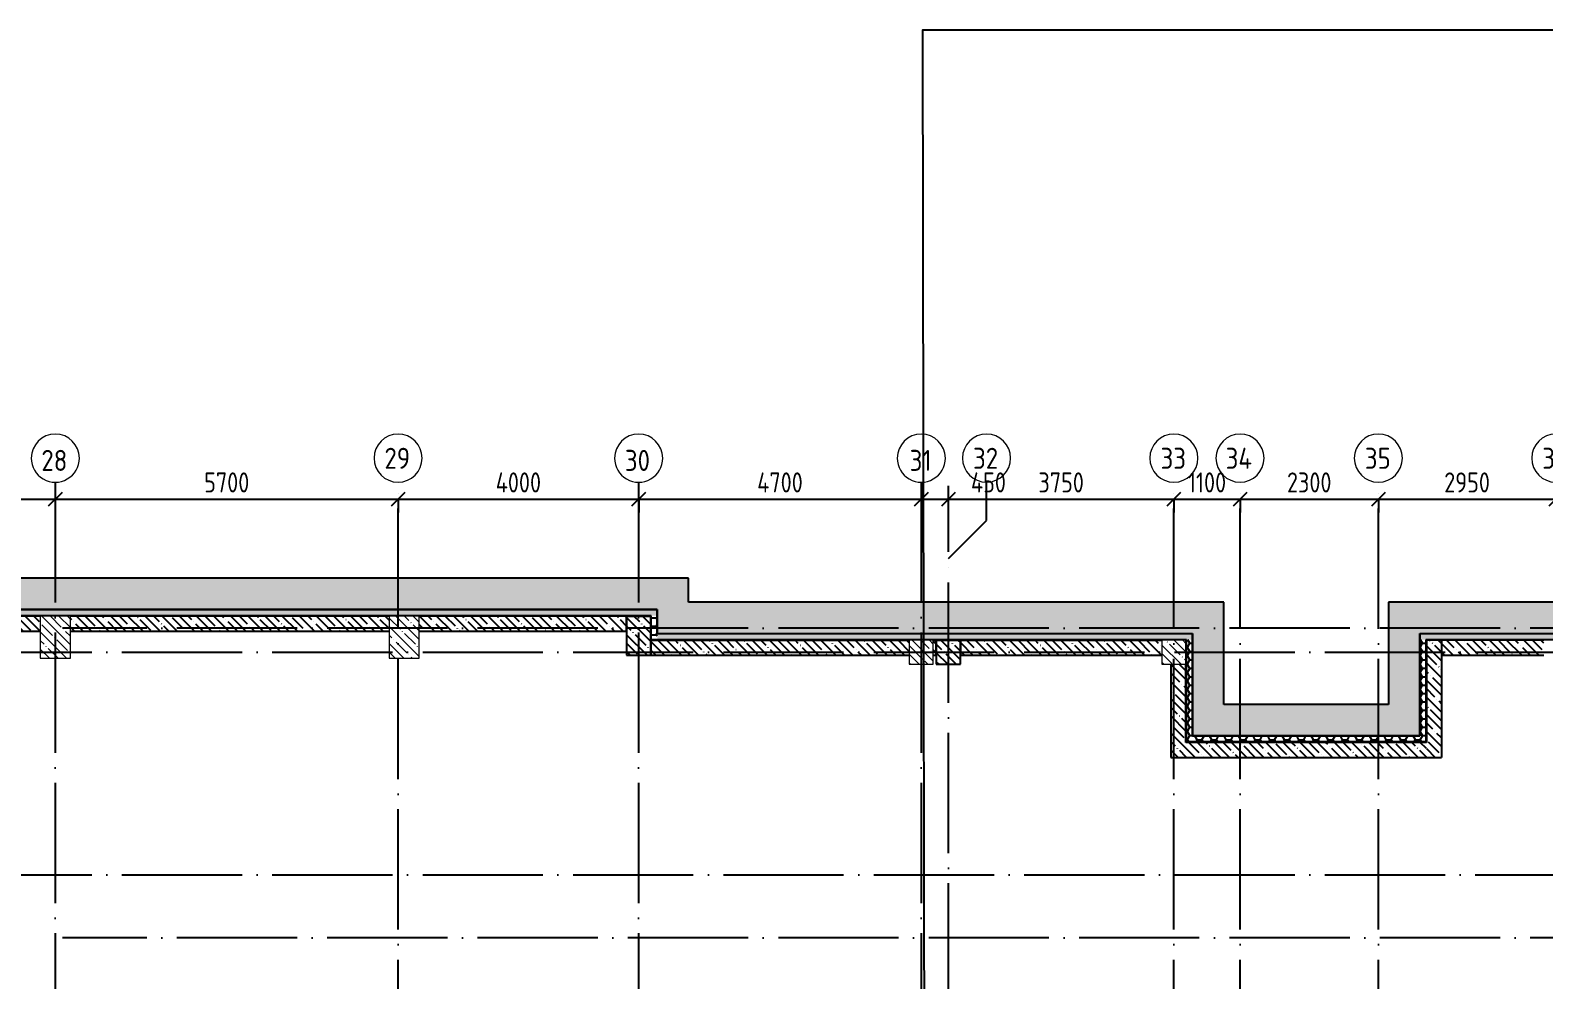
# Model space of a CAD drawing. Header units: millimetres. Extents: x -68946 to 690821, y -552984 to 293768.
# Drawn here: x 109781 to 134948, y 167816 to 183602 of the extents above; entities that cross this region are included whole.
import ezdxf

# ---------------------------------------------------------------- set-up
doc = ezdxf.new("R2010")
doc.units = ezdxf.units.MM
doc.linetypes.add('ADSK_Линия сетки', pattern=[2500, 2000, -250, 0, -250])
doc.layers.get('Defpoints').update_dxf_attribs({"color": 250})
for name, color, linetype, lineweight in [('A-ANNO-DIMS', 250, 'Continuous', 9), ('A-DETL-2', 250, 'Continuous', 5), ('A-DETL-GENF-1', 250, 'Continuous', 5), ('A-WALL', 250, 'Continuous', 9), ('A-WALL-1', 250, 'Continuous', 50), ('A-WALL-2', 250, 'Continuous', 5), ('A-WALL-3', 250, 'Continuous', 13), ('I-WALL-1', 250, 'Continuous', 5), ('S-COLS-1', 250, 'Continuous', 5), ('S-COLS-2', 250, 'Continuous', 5), ('Оси', 250, 'Continuous', 9), ('Оси-1', 250, 'ADSK_Линия сетки', 9)]:
    doc.layers.add(name, color=color, linetype=linetype, lineweight=lineweight)
doc.styles.add('GOST Common', font='', dxfattribs={"width": 0.9, "height": 350})
doc.styles.get("Standard").update_dxf_attribs({"font": 'ГОСТ тип А.ttf'})
doc.styles.get('GOST Common').set_extended_font_data('GOST Common')
doc.dimstyles.new('А3', dxfattribs={"dimtxt": 333, "dimasz": 222, "dimexe": 222, "dimexo": 111, "dimgap": 111, "dimtad": 1, "dimtoh": 1, "dimdec": 0, "dimrnd": 0.0015, "dimzin": 0, "dimdsep": 46, "dimtxsty": 'Standard', "dimblk": 'OBLIQUE', "dimcen": 0, "dimclrd": 7, "dimclre": 7, "dimclrt": 7, "dimadec": 0, "dimazin": 0, "dimtfac": 1, "dimtdec": 0, "dimtofl": 0, "dimtmove": 0, "dimatfit": 3, "dimfxl": 1, "dimtolj": 1, "dimtzin": 0, "dimarcsym": 0})
pattern_1 = [(135, (10997.54, 114885.93), (-142.5612, -142.5612), []), (135, (11140.1, 114885.93), (-142.5612, -142.5612), [252.016, -50.403, 3.353, -47.05])]
pattern_2 = [(0, (10997.54, 114885.926), (120.968, 69.841), [80.645, -161.29]), (120, (10997.54, 114885.926), (-120.96808, 69.84086), [80.645, -161.29]), (60, (10997.54, 114885.926), (-8e-05, 139.68186), [0, -161.29, 80.645, 0])]

# ---------------------------------------------------------------- blocks, each defined once
blk = doc.blocks.new('BSC_Колонна _Прямоугольная - 500x700-V1-АР1_Кладочный план подвала_ Блок 2_ 3')
at = {"layer": 'S-COLS-2'}
h = blk.add_hatch(dxfattribs=at)
h.set_pattern_fill('FP_5', color=256, style=0, pattern_type=2)
h.set_pattern_definition([(135, (-105000, -58625), (-142.56192, -142.56192), []), (135, (-104857.44, -58625), (-142.56192, -142.56192), [252.016, -50.403, 3.353, -47.05])])
h.paths.add_polyline_path([(-250, -350), (250, -350), (250, 350), (-250, 350)])
at = {"layer": 'S-COLS-1'}
for p, q in [((250, 350), (-250, 350)), ((-250, 350), (-250, -350)), ((250, -350), (250, 350)), ((-250, -350), (250, -350))]:
    blk.add_line(p, q, dxfattribs=at)
blk = doc.blocks.new('BSC_Колонна _Прямоугольная - 500x700-V5-АР1_Кладочный план подвала_ Блок 2_ 3')
at = {"layer": 'S-COLS-2'}
h = blk.add_hatch(dxfattribs=at)
h.set_pattern_fill('FP_14', color=256, style=0, pattern_type=2)
h.set_pattern_definition([(135, (-99200, -58625), (-142.56192, -142.56192), []), (135, (-99057.44, -58625), (-142.56192, -142.56192), [252.016, -50.403, 3.353, -47.05])])
h.paths.add_polyline_path([(-250, -350), (250, -350), (250, 350), (-250, 350)])
at = {"layer": 'S-COLS-1'}
for p, q in [((250, 350), (-250, 350)), ((-250, 350), (-250, -350)), ((250, -350), (250, 350)), ((-250, -350), (250, -350))]:
    blk.add_line(p, q, dxfattribs=at)
blk = doc.blocks.new('BSC_Колонна _Прямоугольная - 400x400-V49-АР1_Кладочный план подвала_ Блок 2_ 3')
at = {"layer": 'S-COLS-2'}
h = blk.add_hatch(dxfattribs=at)
h.set_pattern_fill('FP_61', color=256, style=0, pattern_type=2)
h.set_pattern_definition([(135, (-117800, -58375), (-142.56192, -142.56192), []), (135, (-117657.44, -58375), (-142.56192, -142.56192), [252.016, -50.403, 3.353, -47.05])])
h.paths.add_polyline_path([(-200, -200), (200, -200), (200, 200), (-200, 200)])
at = {"layer": 'S-COLS-1'}
for p, q in [((200, 200), (-200, 200)), ((-200, 200), (-200, -200)), ((200, -200), (200, 200)), ((-200, -200), (200, -200))]:
    blk.add_line(p, q, dxfattribs=at)
blk = doc.blocks.new('BSC_Колонна _Прямоугольная - 400x400-V65-АР1_Кладочный план подвала_ Блок 2_ 3')
at = {"layer": 'S-COLS-2'}
h = blk.add_hatch(dxfattribs=at)
h.set_pattern_fill('FP_77', color=256, style=0, pattern_type=2)
h.set_pattern_definition([(135, (-113600, -58375), (-142.56192, -142.56192), []), (135, (-113457.44, -58375), (-142.56192, -142.56192), [252.016, -50.403, 3.353, -47.05])])
h.paths.add_polyline_path([(-200, -200), (200, -200), (200, 200), (-200, 200)])
at = {"layer": 'S-COLS-1'}
for p, q in [((200, 200), (-200, 200)), ((-200, 200), (-200, -200)), ((200, -200), (200, 200)), ((-200, -200), (200, -200))]:
    blk.add_line(p, q, dxfattribs=at)
blk = doc.blocks.new('Ось сетки - Круг_Ø8 мм-39983606-АР1_Кладочный план подвала_ Блок 2_ 3')
at = {"layer": 'Оси'}
for start, end in [(360, 180), (180, 360)]:
    blk.add_arc((0, 0), 4, start, end, dxfattribs=at)
blk = doc.blocks.new('_Oblique')
at = {"color": 0, "linetype": 'ByBlock', "lineweight": -2}
blk.add_line((-0.5, -0.5), (0.5, 0.5), dxfattribs=at)
blk = doc.blocks.new('*D5121')
at = {"layer": 'A-ANNO-DIMS', "color": 7, "lineweight": -2, "transparency": 16777216}
for p, q in [((107698, 175806), (110198, 175806)), ((107698, 175795), (107698, 175584)), ((110198, 175795), (110198, 175584))]:
    blk.add_line(p, q, dxfattribs=at)
at = {"layer": 'Defpoints', "color": 0, "lineweight": 30, "transparency": 16777216}
for p in [(107698, 175906), (110198, 175906), (110198, 175806)]:
    blk.add_point(p, dxfattribs=at)
at = {"layer": 'A-ANNO-DIMS', "color": 7, "lineweight": -2, "transparency": 16777216, "xscale": 222, "yscale": 222, "zscale": 222, "rotation": 180}
blk.add_blockref('_Oblique', (107698, 175806), dxfattribs=at)
at = {"layer": 'A-ANNO-DIMS', "color": 7, "lineweight": -2, "transparency": 16777216, "xscale": 222, "yscale": 222, "zscale": 222}
blk.add_blockref('_Oblique', (110198, 175806), dxfattribs=at)
at = {"layer": 'A-ANNO-DIMS', "color": 7, "lineweight": -2, "transparency": 16777216, "insert": (108948, 176084), "char_height": 333, "width": 2.48, "attachment_point": 5}
blk.add_mtext('\\A1;2500', dxfattribs=at)
blk = doc.blocks.new('*D5122')
at = {"layer": 'A-ANNO-DIMS', "color": 7, "lineweight": -2, "transparency": 16777216}
for p, q in [((110198, 175806), (115898, 175806)), ((110198, 175795), (110198, 175584)), ((115898, 175795), (115898, 175584))]:
    blk.add_line(p, q, dxfattribs=at)
at = {"layer": 'Defpoints', "color": 0, "lineweight": 30, "transparency": 16777216}
for p in [(110198, 175906), (115898, 175906), (115898, 175806)]:
    blk.add_point(p, dxfattribs=at)
at = {"layer": 'A-ANNO-DIMS', "color": 7, "lineweight": -2, "transparency": 16777216, "xscale": 222, "yscale": 222, "zscale": 222, "rotation": 180}
blk.add_blockref('_Oblique', (110198, 175806), dxfattribs=at)
at = {"layer": 'A-ANNO-DIMS', "color": 7, "lineweight": -2, "transparency": 16777216, "xscale": 222, "yscale": 222, "zscale": 222}
blk.add_blockref('_Oblique', (115898, 175806), dxfattribs=at)
at = {"layer": 'A-ANNO-DIMS', "color": 7, "lineweight": -2, "transparency": 16777216, "insert": (113048, 176084), "char_height": 333, "width": 2.48, "attachment_point": 5}
blk.add_mtext('\\A1;5700', dxfattribs=at)
blk = doc.blocks.new('*D5123')
at = {"layer": 'A-ANNO-DIMS', "color": 7, "lineweight": -2, "transparency": 16777216}
for p, q in [((115898, 175806), (119898, 175806)), ((115898, 175795), (115898, 175584)), ((119898, 175795), (119898, 175584))]:
    blk.add_line(p, q, dxfattribs=at)
at = {"layer": 'Defpoints', "color": 0, "lineweight": 30, "transparency": 16777216}
for p in [(115898, 175906), (119898, 175906), (119898, 175806)]:
    blk.add_point(p, dxfattribs=at)
at = {"layer": 'A-ANNO-DIMS', "color": 7, "lineweight": -2, "transparency": 16777216, "xscale": 222, "yscale": 222, "zscale": 222, "rotation": 180}
blk.add_blockref('_Oblique', (115898, 175806), dxfattribs=at)
at = {"layer": 'A-ANNO-DIMS', "color": 7, "lineweight": -2, "transparency": 16777216, "xscale": 222, "yscale": 222, "zscale": 222}
blk.add_blockref('_Oblique', (119898, 175806), dxfattribs=at)
at = {"layer": 'A-ANNO-DIMS', "color": 7, "lineweight": -2, "transparency": 16777216, "insert": (117898, 176084), "char_height": 333, "width": 2.57, "attachment_point": 5}
blk.add_mtext('\\A1;4000', dxfattribs=at)
blk = doc.blocks.new('*D5124')
at = {"layer": 'A-ANNO-DIMS', "color": 7, "lineweight": -2, "transparency": 16777216}
for p, q in [((119898, 175806), (124598, 175806)), ((119898, 175795), (119898, 175584)), ((124598, 175795), (124598, 175584))]:
    blk.add_line(p, q, dxfattribs=at)
at = {"layer": 'Defpoints', "color": 0, "lineweight": 30, "transparency": 16777216}
for p in [(119898, 175906), (124598, 175906), (124598, 175806)]:
    blk.add_point(p, dxfattribs=at)
at = {"layer": 'A-ANNO-DIMS', "color": 7, "lineweight": -2, "transparency": 16777216, "xscale": 222, "yscale": 222, "zscale": 222, "rotation": 180}
blk.add_blockref('_Oblique', (119898, 175806), dxfattribs=at)
at = {"layer": 'A-ANNO-DIMS', "color": 7, "lineweight": -2, "transparency": 16777216, "xscale": 222, "yscale": 222, "zscale": 222}
blk.add_blockref('_Oblique', (124598, 175806), dxfattribs=at)
at = {"layer": 'A-ANNO-DIMS', "color": 7, "lineweight": -2, "transparency": 16777216, "insert": (122248, 176084), "char_height": 333, "width": 2.57, "attachment_point": 5}
blk.add_mtext('\\A1;4700', dxfattribs=at)
blk = doc.blocks.new('*D5125')
at = {"layer": 'A-ANNO-DIMS', "color": 7, "lineweight": -2, "transparency": 16777216}
for p, q in [((125048, 174929), (125048, 176028)), ((124598, 175806), (125048, 175806)), ((124598, 175795), (124598, 175584)), ((125048, 175806), (126158, 175806))]:
    blk.add_line(p, q, dxfattribs=at)
at = {"layer": 'Defpoints', "color": 0, "lineweight": 30, "transparency": 16777216}
for p in [(124598, 175906), (125048, 175806), (125048, 174818)]:
    blk.add_point(p, dxfattribs=at)
at = {"layer": 'A-ANNO-DIMS', "color": 7, "lineweight": -2, "transparency": 16777216, "xscale": 222, "yscale": 222, "zscale": 222, "rotation": 180}
blk.add_blockref('_Oblique', (124598, 175806), dxfattribs=at)
at = {"layer": 'A-ANNO-DIMS', "color": 7, "lineweight": -2, "transparency": 16777216, "xscale": 222, "yscale": 222, "zscale": 222}
blk.add_blockref('_Oblique', (125048, 175806), dxfattribs=at)
at = {"layer": 'A-ANNO-DIMS', "color": 7, "lineweight": -2, "transparency": 16777216, "insert": (125714, 176084), "char_height": 333, "width": 1.95, "attachment_point": 5}
blk.add_mtext('\\A1;450', dxfattribs=at)
blk = doc.blocks.new('*D5126')
at = {"layer": 'A-ANNO-DIMS', "color": 7, "lineweight": -2, "transparency": 16777216}
for p, q in [((125048, 174929), (125048, 176028)), ((125048, 175806), (128798, 175806)), ((128798, 175795), (128798, 175584))]:
    blk.add_line(p, q, dxfattribs=at)
at = {"layer": 'Defpoints', "color": 0, "lineweight": 30, "transparency": 16777216}
for p in [(128798, 175906), (128798, 175806), (125048, 174818)]:
    blk.add_point(p, dxfattribs=at)
at = {"layer": 'A-ANNO-DIMS', "color": 7, "lineweight": -2, "transparency": 16777216, "xscale": 222, "yscale": 222, "zscale": 222, "rotation": 180}
blk.add_blockref('_Oblique', (125048, 175806), dxfattribs=at)
at = {"layer": 'A-ANNO-DIMS', "color": 7, "lineweight": -2, "transparency": 16777216, "xscale": 222, "yscale": 222, "zscale": 222}
blk.add_blockref('_Oblique', (128798, 175806), dxfattribs=at)
at = {"layer": 'A-ANNO-DIMS', "color": 7, "lineweight": -2, "transparency": 16777216, "insert": (126923, 176084), "char_height": 333, "width": 2.48, "attachment_point": 5}
blk.add_mtext('\\A1;3750', dxfattribs=at)
blk = doc.blocks.new('*D5127')
at = {"layer": 'A-ANNO-DIMS', "color": 7, "lineweight": -2, "transparency": 16777216}
for p, q in [((128798, 175806), (129898, 175806)), ((128798, 175795), (128798, 175584)), ((129898, 175795), (129898, 175584))]:
    blk.add_line(p, q, dxfattribs=at)
at = {"layer": 'Defpoints', "color": 0, "lineweight": 30, "transparency": 16777216}
for p in [(128798, 175906), (129898, 175906), (129898, 175806)]:
    blk.add_point(p, dxfattribs=at)
at = {"layer": 'A-ANNO-DIMS', "color": 7, "lineweight": -2, "transparency": 16777216, "xscale": 222, "yscale": 222, "zscale": 222, "rotation": 180}
blk.add_blockref('_Oblique', (128798, 175806), dxfattribs=at)
at = {"layer": 'A-ANNO-DIMS', "color": 7, "lineweight": -2, "transparency": 16777216, "xscale": 222, "yscale": 222, "zscale": 222}
blk.add_blockref('_Oblique', (129898, 175806), dxfattribs=at)
at = {"layer": 'A-ANNO-DIMS', "color": 7, "lineweight": -2, "transparency": 16777216, "insert": (129348, 176084), "char_height": 333, "width": 2.11, "attachment_point": 5}
blk.add_mtext('\\A1;1100', dxfattribs=at)
blk = doc.blocks.new('*D5128')
at = {"layer": 'A-ANNO-DIMS', "color": 7, "lineweight": -2, "transparency": 16777216}
for p, q in [((129898, 175806), (132198, 175806)), ((129898, 175795), (129898, 175584)), ((132198, 175795), (132198, 175584))]:
    blk.add_line(p, q, dxfattribs=at)
at = {"layer": 'Defpoints', "color": 0, "lineweight": 30, "transparency": 16777216}
for p in [(129898, 175906), (132198, 175906), (132198, 175806)]:
    blk.add_point(p, dxfattribs=at)
at = {"layer": 'A-ANNO-DIMS', "color": 7, "lineweight": -2, "transparency": 16777216, "xscale": 222, "yscale": 222, "zscale": 222, "rotation": 180}
blk.add_blockref('_Oblique', (129898, 175806), dxfattribs=at)
at = {"layer": 'A-ANNO-DIMS', "color": 7, "lineweight": -2, "transparency": 16777216, "xscale": 222, "yscale": 222, "zscale": 222}
blk.add_blockref('_Oblique', (132198, 175806), dxfattribs=at)
at = {"layer": 'A-ANNO-DIMS', "color": 7, "lineweight": -2, "transparency": 16777216, "insert": (131048, 176084), "char_height": 333, "width": 2.48, "attachment_point": 5}
blk.add_mtext('\\A1;2300', dxfattribs=at)
blk = doc.blocks.new('*D5129')
at = {"layer": 'A-ANNO-DIMS', "color": 7, "lineweight": -2, "transparency": 16777216}
for p, q in [((132198, 175806), (135148, 175806)), ((132198, 175795), (132198, 175584)), ((135148, 175795), (135148, 175584))]:
    blk.add_line(p, q, dxfattribs=at)
at = {"layer": 'Defpoints', "color": 0, "lineweight": 30, "transparency": 16777216}
for p in [(132198, 175906), (135148, 175906), (135148, 175806)]:
    blk.add_point(p, dxfattribs=at)
at = {"layer": 'A-ANNO-DIMS', "color": 7, "lineweight": -2, "transparency": 16777216, "xscale": 222, "yscale": 222, "zscale": 222, "rotation": 180}
blk.add_blockref('_Oblique', (132198, 175806), dxfattribs=at)
at = {"layer": 'A-ANNO-DIMS', "color": 7, "lineweight": -2, "transparency": 16777216, "xscale": 222, "yscale": 222, "zscale": 222}
blk.add_blockref('_Oblique', (135148, 175806), dxfattribs=at)
at = {"layer": 'A-ANNO-DIMS', "color": 7, "lineweight": -2, "transparency": 16777216, "insert": (133673, 176084), "char_height": 333, "width": 2.48, "attachment_point": 5}
blk.add_mtext('\\A1;2950', dxfattribs=at)

msp = doc.modelspace()

# ---------------------------------------------------------------- hatches: boundary and pattern name
at = {"layer": 'A-DETL-GENF-1', "lineweight": -2}
h = msp.add_hatch(dxfattribs=at)
h.set_pattern_fill('FP_124', color=256, style=0, pattern_type=2)
h.set_pattern_definition([(135, (11421.8, 114885.93), (-424.26407, 3e-14), [600, 0, 0, 0]), (45, (10997.54, 114885.93), (-424.26407, 0), [600, 0, 0, 0]), (45, (10997.54, 115098.06), (-424.26407, 0), [150, -450]), (135, (11315.74, 115204.12), (-424.26407, 3e-14), [150, -450]), (45, (11315.74, 114992), (-424.26407, 0), [150, -450]), (135, (11209.67, 114885.93), (-424.26407, 3e-14), [150, -450])])
h.paths.add_polyline_path([(164577.5167, 114080.9267), (164577.5167, 174490.9262), (146867.5374, 174490.9262), (146867.5253, 174090.9262), (132367.5473, 174090.9262), (132367.5473, 172390.9267), (129627.538, 172390.9267), (129627.538, 174090.9262), (120727.5383, 174090.9262), (120727.5383, 174490.9262), (87962.538, 174490.9262), (87962.538, 174090.9267), (84292.5374, 174090.9267), (84292.5374, 171140.9262), (81177.5374, 171140.9262), (81177.5374, 174090.9267), (78864.3215, 174090.9267), (78864.3215, 173570.9267), (80657.5374, 173570.9267), (80657.5374, 170620.9262), (84812.5374, 170620.9262), (84812.5374, 173570.9267), (88482.538, 173570.9267), (88482.538, 173970.9262), (120207.5383, 173970.9262), (120207.5383, 173570.9262), (129107.538, 173570.9262), (129107.538, 171870.9267), (132887.5473, 171870.9267), (132887.5473, 173570.9262), (147387.5374, 173570.9262), (147387.5374, 173970.9262), (164057.5167, 173970.9262), (164057.5167, 114600.9267), (147387.5977, 114600.9267), (147387.5977, 127320.9262), (136557.5374, 127320.9262), (136557.5374, 124800.9267), (124737.538, 124800.9267), (124737.538, 133800.9262), (115587.538, 133800.9262), (115587.538, 141000.9267), (80187.5374, 141000.9267), (80187.5374, 158100.9262), (78864.3215, 158100.9262), (78864.3215, 157580.9262), (79667.5374, 157580.9262), (79667.5374, 140480.9267), (115067.538, 140480.9267), (115067.538, 133280.9262), (124217.538, 133280.9262), (124217.538, 124280.9267), (137077.5374, 124280.9267), (137077.5374, 126800.9262), (146867.5977, 126800.9262), (146867.5977, 114080.9267), (159660.2072, 114080.9267)])
at = {"layer": 'A-WALL', "lineweight": -2}
for points in [[(120097.5383, 173860.9262), (120105.5383, 173860.9262), (120105.5383, 173868.9262), (88584.538, 173868.9262), (88584.538, 173860.9262), (119262.2643, 173860.9262)], [(120105.5383, 173460.9262), (120105.5383, 173860.9262), (120097.5383, 173860.9262), (120097.5383, 173460.9262)], [(128997.538, 173460.9262), (129005.538, 173460.9262), (129005.538, 173468.9262), (120105.5383, 173468.9262), (120105.5383, 173460.9262), (128597.538, 173460.9262)], [(129005.538, 171760.9267), (129005.538, 173460.9262), (128997.538, 173460.9262), (128997.538, 171760.9267)], [(147497.5374, 173460.9262), (147497.5374, 173468.9262), (132989.5473, 173468.9262), (132989.5473, 173460.9262), (146867.5253, 173460.9262)], [(132989.5473, 171768.9267), (132997.5473, 171768.9267), (132997.5473, 173460.9262), (132989.5473, 173460.9262), (132989.5473, 171868.9267)], [(132997.5473, 171760.9267), (132997.5473, 171768.9267), (129005.538, 171768.9267), (129005.538, 171760.9267), (132728.2453, 171760.9267)]]:
    msp.add_hatch(color=256, dxfattribs=at).paths.add_polyline_path(points)
at = {"layer": 'A-WALL-2', "lineweight": -2}
h = msp.add_hatch(dxfattribs=at)
h.set_pattern_fill('FP_3', color=256, style=0, pattern_type=2)
h.set_pattern_definition(pattern_2)
h.paths.add_polyline_path([(120205.5383, 173868.9262), (120205.5383, 173968.9262), (88484.538, 173968.9262), (88484.538, 173868.9262), (120105.5383, 173868.9262)])
h = msp.add_hatch(dxfattribs=at)
h.set_pattern_fill('FP_3', color=256, style=0, pattern_type=2)
h.set_pattern_definition(pattern_2)
h.paths.add_polyline_path([(120205.5383, 173468.9262), (120205.5383, 173860.9262), (120207.5383, 173860.9262), (120207.5383, 173868.9262), (120105.5383, 173868.9262), (120105.5383, 173468.9262)])
h = msp.add_hatch(dxfattribs=at)
h.set_pattern_fill('FP_3', color=256, style=0, pattern_type=2)
h.set_pattern_definition(pattern_2)
h.paths.add_polyline_path([(129005.538, 173468.9262), (129105.538, 173468.9262), (129105.538, 173568.9262), (120205.5383, 173568.9262), (120205.5383, 173468.9262), (127341.8529, 173468.9262)])
h = msp.add_hatch(dxfattribs=at)
h.set_pattern_fill('FP_3', color=256, style=0, pattern_type=2)
h.set_pattern_definition(pattern_2)
h.paths.add_polyline_path([(129105.538, 171768.9267), (129105.538, 173460.9262), (129107.538, 173460.9262), (129107.538, 173468.9262), (129005.538, 173468.9262), (129005.538, 171768.9267)])
h = msp.add_hatch(dxfattribs=at)
h.set_pattern_fill('FP_3', color=256, style=0, pattern_type=2)
h.set_pattern_definition(pattern_2)
h.paths.add_polyline_path([(132989.5473, 171868.9267), (132989.5473, 173468.9262), (132887.5473, 173468.9262), (132887.5473, 173460.9262), (132889.5473, 173460.9262), (132889.5473, 171868.9267)])
h = msp.add_hatch(dxfattribs=at)
h.set_pattern_fill('FP_3', color=256, style=0, pattern_type=2)
h.set_pattern_definition(pattern_2)
h.paths.add_polyline_path([(147489.5374, 173468.9262), (147489.5374, 173568.9262), (132889.5473, 173568.9262), (132889.5473, 173468.9262), (146867.5253, 173468.9262)])
h = msp.add_hatch(dxfattribs=at)
h.set_pattern_fill('FP_3', color=256, style=0, pattern_type=2)
h.set_pattern_definition(pattern_2)
h.paths.add_polyline_path([(132989.5473, 171768.9267), (132989.5473, 171868.9267), (129105.538, 171868.9267), (129105.538, 171768.9267), (132728.2453, 171768.9267)])
at = {"layer": 'I-WALL-1', "lineweight": -2}
h = msp.add_hatch(dxfattribs=at)
h.set_pattern_fill('FP_1', color=256, style=0, pattern_type=2)
h.set_pattern_definition(pattern_1)
h.paths.add_polyline_path([(109947.5374, 173610.9262), (109947.5374, 173860.9262), (104652.5374, 173860.9262), (104652.5374, 173610.9262), (105796.2834, 173610.9262)])
h = msp.add_hatch(dxfattribs=at)
h.set_pattern_fill('FP_1', color=256, style=0, pattern_type=2)
h.set_pattern_definition(pattern_1)
h.paths.add_polyline_path([(115747.5374, 173610.9262), (115747.5374, 173860.9262), (110447.5374, 173860.9262), (110447.5374, 173610.9262), (111182.6757, 173610.9262)])
h = msp.add_hatch(dxfattribs=at)
h.set_pattern_fill('FP_1', color=256, style=0, pattern_type=2)
h.set_pattern_definition(pattern_1)
h.paths.add_polyline_path([(119697.5383, 173610.9262), (119697.5383, 173860.9262), (116247.5374, 173860.9262), (116247.5374, 173610.9262), (119262.2643, 173610.9262)])
h = msp.add_hatch(dxfattribs=at)
h.set_pattern_fill('FP_1', color=256, style=0, pattern_type=2)
h.set_pattern_definition(pattern_1)
h.paths.add_polyline_path([(124397.538, 173210.9267), (124397.538, 173460.9262), (120097.5383, 173460.9267), (120097.5383, 173210.9267), (121955.4605, 173210.9267)])
h = msp.add_hatch(dxfattribs=at)
h.set_pattern_fill('FP_1', color=256, style=0, pattern_type=2)
h.set_pattern_definition(pattern_1)
h.paths.add_polyline_path([(128597.538, 173210.9267), (128597.538, 173460.9262), (125247.538, 173460.9267), (125247.538, 173210.9267), (127341.8529, 173210.9267)])
h.paths.add_polyline_path([(124797.538, 173210.9267), (124847.538, 173210.9267), (124847.538, 173460.9262), (124797.538, 173460.9262)])
h = msp.add_hatch(dxfattribs=at)
h.set_pattern_fill('FP_1', color=256, style=0, pattern_type=2)
h.set_pattern_definition(pattern_1)
h.paths.add_polyline_path([(133247.5473, 171510.9267), (133247.5473, 173460.9262), (132997.5473, 173460.9262), (132997.5473, 171510.9267)])
h = msp.add_hatch(dxfattribs=at)
h.set_pattern_fill('FP_1', color=256, style=0, pattern_type=2)
h.set_pattern_definition(pattern_1)
h.paths.add_polyline_path([(134947.5369, 173210.9262), (134947.5369, 173460.9262), (133247.5473, 173460.9262), (133247.5473, 173210.9262)])
h = msp.add_hatch(dxfattribs=at)
h.set_pattern_fill('FP_1', color=256, style=0, pattern_type=2)
h.set_pattern_definition(pattern_1)
h.paths.add_polyline_path([(128997.538, 171510.9267), (128997.538, 173060.9262), (128747.538, 173060.9262), (128747.538, 171510.9267)])
h = msp.add_hatch(dxfattribs=at)
h.set_pattern_fill('FP_1', color=256, style=0, pattern_type=2)
h.set_pattern_definition(pattern_1)
h.paths.add_polyline_path([(132997.5473, 171510.9267), (132997.5473, 171760.9267), (128997.538, 171760.9267), (128997.538, 171510.9267), (132728.2453, 171510.9267)])
at = {"layer": 'S-COLS-2', "lineweight": -2}
h = msp.add_hatch(dxfattribs=at)
h.set_pattern_fill('FP_1', color=256, style=0, pattern_type=2)
h.set_pattern_definition(pattern_1)
h.paths.add_polyline_path([(119697.5383, 173210.9267), (120097.5383, 173210.9267), (120097.5383, 173860.9267), (119697.5383, 173860.9267), (119697.5383, 173409.069)])
h = msp.add_hatch(dxfattribs=at)
h.set_pattern_fill('FP_1', color=256, style=0, pattern_type=2)
h.set_pattern_definition(pattern_1)
h.paths.add_polyline_path([(124847.538, 173060.9262), (125247.538, 173060.9262), (125247.538, 173460.9262), (124847.538, 173460.9262), (124847.538, 173210.9267)])

# ---------------------------------------------------------------- linework, layer by layer
at = {"color": 1}
msp.add_lwpolyline([(172265.5409, 183601.6714), (124619.2541, 183601.6714), (124740.6724, 107174.3899), (172386.9593, 107174.3899)], close=True, dxfattribs=at)
at = {"layer": 'A-DETL-2', "lineweight": -2}
for p, q in [((120727.5383, 174490.9262), (87962.538, 174490.9262)), ((120727.5383, 174090.9262), (120727.5383, 174490.9262)), ((88482.538, 173970.9262), (120207.5383, 173970.9262)), ((120207.5383, 173970.9262), (120207.5383, 173570.9262)), ((129627.538, 174090.9262), (120727.5383, 174090.9262)), ((129627.538, 172390.9267), (129627.538, 174090.9262)), ((146867.5374, 174090.9262), (132367.5473, 174090.9262)), ((132367.5473, 174090.9262), (132367.5473, 172390.9267)), ((120207.5383, 173570.9262), (129107.538, 173570.9262)), ((129107.538, 173570.9262), (129107.538, 171870.9267)), ((132887.5473, 171870.9267), (132887.5473, 173570.9262)), ((132887.5473, 173570.9262), (147387.5374, 173570.9262)), ((132367.5473, 172390.9267), (129627.538, 172390.9267)), ((129107.538, 171870.9267), (132887.5473, 171870.9267))]:
    msp.add_line(p, q, dxfattribs=at)
at = {"layer": 'A-WALL-1', "lineweight": -2}
for p, q in [((109947.5374, 173860.9262), (104652.5374, 173860.9262)), ((115747.5374, 173860.9262), (110447.5374, 173860.9262)), ((119697.5383, 173860.9262), (116247.5374, 173860.9262)), ((104652.5374, 173610.9262), (109947.5374, 173610.9262)), ((110447.5374, 173610.9262), (115747.5374, 173610.9262)), ((116247.5374, 173610.9262), (119697.5383, 173610.9262)), ((124397.538, 173460.9267), (120097.5383, 173460.9267)), ((124847.538, 173460.9267), (124797.538, 173460.9267)), ((128597.538, 173460.9267), (125247.538, 173460.9267)), ((132997.5473, 173460.9262), (132997.5473, 171760.9267)), ((134947.5369, 173460.9262), (132997.5473, 173460.9262)), ((133247.5473, 173460.9262), (133247.5473, 171510.9267)), ((120097.5383, 173210.9267), (124397.538, 173210.9267)), ((124797.538, 173210.9267), (124847.538, 173210.9267)), ((125247.538, 173210.9267), (128597.538, 173210.9267)), ((133247.5473, 173210.9262), (134947.5369, 173210.9262)), ((128747.538, 173060.9262), (128747.538, 171510.9267)), ((128997.538, 171760.9267), (128997.538, 173060.9262)), ((132997.5473, 171760.9267), (128997.538, 171760.9267)), ((128747.538, 171510.9267), (133247.5473, 171510.9267))]:
    msp.add_line(p, q, dxfattribs=at)
at = {"layer": 'A-WALL-2', "lineweight": -2}
for p, q in [((120207.5383, 173968.9262), (88482.538, 173968.9262)), ((120205.5383, 173568.9262), (120205.5383, 173970.9262)), ((119697.5383, 173610.9262), (119697.5383, 173860.9262)), ((120205.5383, 173868.9262), (120207.5383, 173868.9262)), ((120097.5383, 173460.9262), (120097.5383, 173210.9267)), ((129107.538, 173568.9262), (120205.5383, 173568.9262)), ((124847.538, 173210.9267), (124847.538, 173460.9267)), ((125247.538, 173460.9267), (125247.538, 173210.9267)), ((129105.538, 171868.9267), (129105.538, 173570.9262)), ((129105.538, 173468.9262), (129107.538, 173468.9262)), ((147389.5374, 173568.9262), (132887.5473, 173568.9262)), ((132887.5473, 173468.9262), (132889.5473, 173468.9262)), ((132889.5473, 173570.9262), (132889.5473, 171868.9267)), ((132889.5473, 171868.9267), (129105.538, 171868.9267))]:
    msp.add_line(p, q, dxfattribs=at)
at = {"layer": 'A-WALL-3', "lineweight": -2}
for p, q in [((120105.5383, 173868.9262), (88584.538, 173868.9262)), ((119697.5383, 173860.9262), (120097.5383, 173860.9262)), ((120097.5383, 173860.9262), (120097.5383, 173460.9262)), ((120105.5383, 173468.9262), (120105.5383, 173868.9262)), ((120097.5383, 173460.9262), (124397.538, 173460.9262)), ((129005.538, 173468.9262), (120105.5383, 173468.9262)), ((124797.538, 173460.9262), (128597.538, 173460.9262)), ((129005.538, 171768.9267), (129005.538, 173468.9262)), ((147489.5374, 173468.9262), (132989.5473, 173468.9262)), ((132989.5473, 173468.9262), (132989.5473, 171768.9267)), ((134947.5369, 173460.9262), (134947.5379, 173460.9262)), ((132989.5473, 171768.9267), (129005.538, 171768.9267))]:
    msp.add_line(p, q, dxfattribs=at)
at = {"layer": 'S-COLS-1', "lineweight": -2}
for p, q in [((120097.5383, 173860.9267), (119697.5383, 173860.9267)), ((119697.5383, 173860.9267), (119697.5383, 173610.9262)), ((120097.5383, 173460.9267), (120097.5383, 173860.9267)), ((119697.5383, 173610.9262), (119697.5383, 173210.9267)), ((120097.5383, 173210.9267), (120097.5383, 173460.9267)), ((125247.538, 173460.9262), (124847.538, 173460.9262)), ((124847.538, 173460.9262), (124847.538, 173210.9267)), ((125247.538, 173210.9267), (125247.538, 173460.9262)), ((119697.5383, 173210.9267), (120097.5383, 173210.9267)), ((124847.538, 173210.9267), (124847.538, 173060.9262)), ((125247.538, 173060.9262), (125247.538, 173210.9267)), ((124847.538, 173060.9262), (125247.538, 173060.9262))]:
    msp.add_line(p, q, dxfattribs=at)
at = {"layer": 'Оси', "lineweight": -2}
for p, q in [((125682.538, 175452.9307), (125682.538, 176087.9307)), ((125047.538, 174817.9307), (125682.538, 175452.9307))]:
    msp.add_line(p, q, dxfattribs=at)
at = {"layer": 'Оси-1', "lineweight": -2}
for p, q in [((110197.5381, 176087.9307), (110197.5381, 111147.0862)), ((115897.538, 111147.0862), (115897.538, 176087.9307)), ((119897.5383, 176087.9307), (119897.5383, 111147.0862)), ((124597.538, 176087.9307), (124597.538, 111147.0862)), ((128797.538, 111147.0862), (128797.538, 176087.9307)), ((129897.5384, 111147.0862), (129897.5384, 176087.9307)), ((132197.5384, 111147.0862), (132197.5384, 176087.9307)), ((125047.538, 112417.0862), (125047.538, 174817.9307)), ((166722.1084, 173660.9262), (110317.5374, 173660.9262)), ((76304.6994, 173260.9262), (165452.1084, 173260.9262)), ((76304.6994, 169560.9262), (167606.3171, 169560.9262)), ((166722.1084, 168511.0455), (110317.5374, 168511.0455))]:
    msp.add_line(p, q, dxfattribs=at)

# ---------------------------------------------------------------- block references
at = {"layer": 'S-COLS-1', "lineweight": -2}
for name, p in [('BSC_Колонна _Прямоугольная - 500x700-V5-АР1_Кладочный план подвала_ Блок 2_ 3', (110197.5374, 173510.9262)), ('BSC_Колонна _Прямоугольная - 500x700-V1-АР1_Кладочный план подвала_ Блок 2_ 3', (115997.5374, 173510.9262)), ('BSC_Колонна _Прямоугольная - 400x400-V65-АР1_Кладочный план подвала_ Блок 2_ 3', (124597.538, 173260.9262)), ('BSC_Колонна _Прямоугольная - 400x400-V49-АР1_Кладочный план подвала_ Блок 2_ 3', (128797.538, 173260.9262))]:
    msp.add_blockref(name, p, dxfattribs=at)
at = {"layer": 'Оси', "lineweight": -2, "xscale": 99.99999999999993, "yscale": 99.99999999999993, "zscale": 99.99999999999993, "rotation": 180}
for p in [(110197.5381, 176487.9307), (119897.5383, 176487.9307), (124597.538, 176487.9307)]:
    msp.add_blockref('Ось сетки - Круг_Ø8 мм-39983606-АР1_Кладочный план подвала_ Блок 2_ 3', p, dxfattribs=at)
at = {"layer": 'Оси', "lineweight": -2, "xscale": 99.99999999999993, "yscale": 99.99999999999993, "zscale": 99.99999999999993}
for p in [(115897.538, 176487.9307), (125682.538, 176487.9307), (128797.538, 176487.9307), (129897.5384, 176487.9307), (132197.5384, 176487.9307), (135147.5379, 176487.9307)]:
    msp.add_blockref('Ось сетки - Круг_Ø8 мм-39983606-АР1_Кладочный план подвала_ Блок 2_ 3', p, dxfattribs=at)

# ---------------------------------------------------------------- texts
at = {"layer": 'Оси', "lineweight": -2, "char_height": 350, "attachment_point": 1, "style": 'GOST Common'}
for s, insert, width in [('28', (109966.1688, 176625.2098), 548.35425), ('29', (115670.8074, 176660.4641), 548.35425), ('30', (119668.869, 176625.2098), 541.139062), ('31', (124404.4187, 176625.2098), 454.556812), ('32', (125458.5074, 176660.4641), 541.139062), ('33', (128576.6574, 176660.4641), 533.923875), ('34', (129658.6578, 176660.4641), 577.215), ('35', (131973.5078, 176660.4641), 541.139062), ('36', (134923.5073, 176660.4641), 541.139062)]:
    msp.add_mtext(s, dxfattribs=dict(at, insert=insert, width=width))

# ---------------------------------------------------------------- dimensions: what is measured, and where the dimension line sits
at = {"layer": 'A-ANNO-DIMS', "lineweight": -2}
for base, p1, p2, picture, middle in [((110197.5381, 175806.0977), (107697.5378, 175906.0826), (110197.5381, 175906.0826), '*D5121', (108947.5379, 176083.5977)), ((115897.538, 175806.0977), (110197.5381, 175906.0826), (115897.538, 175906.0826), '*D5122', (113047.5381, 176083.5977)), ((119897.5383, 175806.0977), (115897.538, 175906.0826), (119897.5383, 175906.0826), '*D5123', (117897.5382, 176083.5977)), ((124597.538, 175806.0977), (119897.5383, 175906.0826), (124597.538, 175906.0826), '*D5124', (122247.5382, 176083.5977)), ((125047.538, 175806.0977), (124597.538, 175906.0826), (125047.538, 174817.9307), '*D5125', (125713.538, 176083.5977)), ((128797.538, 175806.0977), (125047.538, 174817.9307), (128797.538, 175906.0826), '*D5126', (126922.538, 176083.5977)), ((129897.5384, 175806.0977), (128797.538, 175906.0826), (129897.5384, 175906.0826), '*D5127', (129347.5382, 176083.5977)), ((132197.5384, 175806.0977), (129897.5384, 175906.0826), (132197.5384, 175906.0826), '*D5128', (131047.5384, 176083.5977)), ((135147.5379, 175806.0977), (132197.5384, 175906.0826), (135147.5379, 175906.0826), '*D5129', (133672.5382, 176083.5977))]:
    dim = msp.add_linear_dim(base=base, p1=p1, p2=p2, dimstyle='А3', dxfattribs=at)
    dim.commit()
    dim.dimension.update_dxf_attribs({"geometry": picture, "text_midpoint": middle})

doc.saveas('drawing.dxf')
